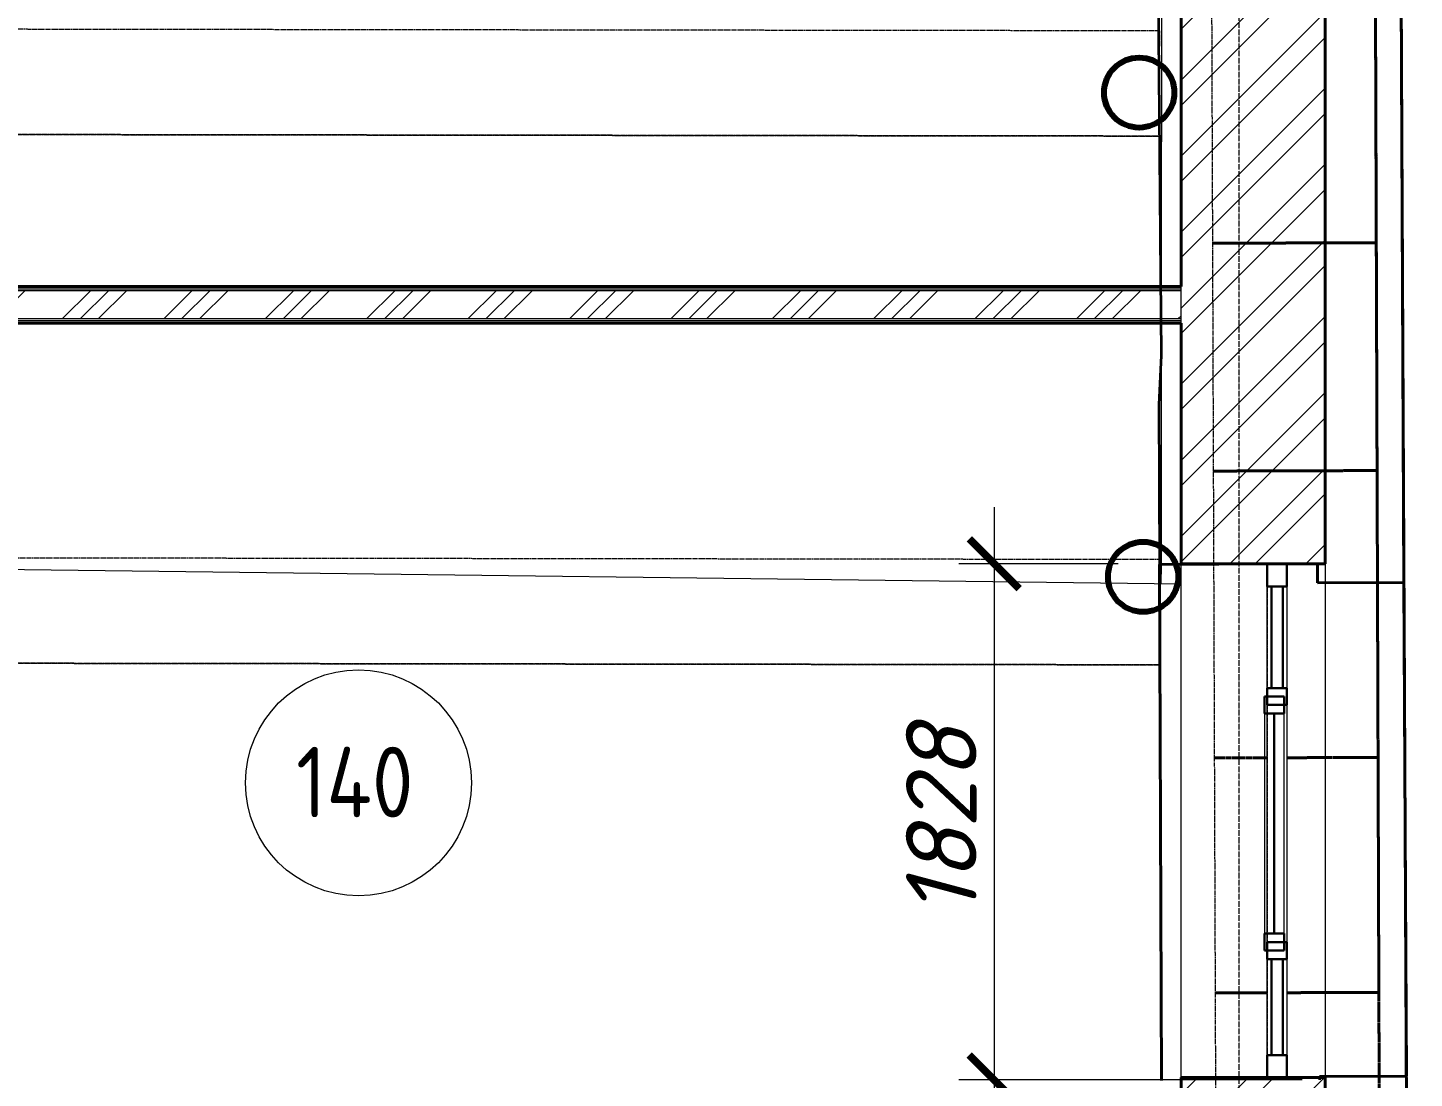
# Model space of a CAD drawing. Header units: millimetres. Extents: x 749182 to 2267578, y 70462 to 311449.
# Drawn here: x 2009839 to 2014750, y 89529 to 93250 of the extents above; entities that cross this region are included whole.
import ezdxf

# ---------------------------------------------------------------- set-up
doc = ezdxf.new("R2010")
doc.units = ezdxf.units.MM
for name, pattern in [('ADSK_Линия сетки', [25, 20, -2.5, 0, -2.5]), ('ADSK_Сверху', [4.5, 3, -1.5]), ('осеваяX2', [4, 2.5, -0.5, 0.5, -0.5])]:
    doc.linetypes.add(name, pattern=pattern)
doc.layers.get('Defpoints').update_dxf_attribs({"color": 255})
for name, color, linetype, lineweight in [('_ Окна', 7, 'Continuous', 30), ('Витраж', 7, 'Continuous', 9), ('Каркас', 7, 'Continuous', 9), ('Марки помещений', 7, 'Continuous', 20), ('Окна', 7, 'Continuous', 18), ('Оси', 165, 'осеваяX2', 13), ('Панели витража', 7, 'Continuous', 9), ('Перекрытие', 7, 'Continuous', 18), ('размеры', 7, 'Continuous', 9), ('Стены', 184, 'Continuous', 40), ('Стены внутренние', 7, 'Continuous', 18), ('Стены наружные', 7, 'Continuous', 18), ('Стены разрез', 7, 'Continuous', 35), ('Стены штриховка', 7, 'Continuous', 18), ('стояки', 7, 'Continuous', 9)]:
    doc.layers.add(name, color=color, linetype=linetype, lineweight=lineweight)
doc.layers.add('планы со стояками отопление_dwg', color=7, linetype='Continuous', lineweight=9, true_color=0x767676)
doc.styles.add('GOST Common_2', font='GOST_Common.ttf', dxfattribs={"width": 0.9, "height": 200})
doc.styles.add('М2', font='isocpeui.ttf')
doc.dimstyles.new('SPDS 1_100', dxfattribs={"dimscale": 100, "dimtxt": 2.5, "dimasz": 1.77, "dimexe": 1.25, "dimexo": 0.625, "dimtad": 1, "dimdec": 0, "dimrnd": 0.001, "dimzin": 9, "dimtxsty": 'М2', "dimblk": 'ARCHTICK', "dimcen": 2.5, "dimdle": 2, "dimclrt": 256, "dimadec": 0, "dimazin": 2, "dimtfac": 0.75, "dimtdec": 0, "dimtmove": 1, "dimatfit": 3, "dimfxl": 0, "dimtolj": 1, "dimlwd": 9, "dimlwe": 9, "dimarcsym": 0})

# ---------------------------------------------------------------- blocks, each defined once
blk = doc.blocks.new('Существующие стены 2 этаж - Существующие стены 2 этаж-699583-01 План 1-го этажа маркировочный')
at = {"layer": 'Стены', "color": 254, "linetype": 'ADSK_Сверху', "true_color": 0xe8c5d7}
for p, q in [((56381, 21103.7), (56424.5, 8372.5)), ((56395.4, 16872), (56391.7, 17965)), ((55815.1, 16870.1), (56020.1, 16870.7)), ((56020.1, 16870.7), (55815.1, 16870.1)), ((56020.1, 16870.7), (56395.4, 16872)), ((56395.4, 16872), (56020.1, 16870.7)), ((56398.2, 16065), (56395.4, 16872)), ((56398.2, 16065), (56395.4, 16872)), ((56395.4, 16872), (56398.2, 16065)), ((56022.4, 16063.7), (55818, 16063.2)), ((55818, 16063.2), (56022.4, 16063.7)), ((56398.2, 16065), (56022.4, 16063.7)), ((56022.4, 16063.7), (56398.2, 16065)), ((56401.7, 15049), (56398.2, 16065)), ((55821.6, 15047.1), (56008.9, 15047.7)), ((56008.9, 15047.7), (55821.6, 15047.1)), ((56078.9, 15047.9), (56401.7, 15049)), ((56401.7, 15049), (56078.9, 15047.9)), ((56404.5, 14216.8), (56401.7, 15049)), ((56404.5, 14216.8), (56401.7, 15049)), ((56401.7, 15049), (56404.5, 14216.8)), ((56008.9, 14215.5), (55824.6, 14214.9)), ((55824.6, 14214.9), (56008.9, 14215.5)), ((56404.5, 14216.8), (56078.9, 14215.7)), ((56078.9, 14215.7), (56404.5, 14216.8)), ((56408.2, 13158), (56404.5, 14216.8))]:
    blk.add_line(p, q, dxfattribs=at)
blk = doc.blocks.new('ADSK_БалкаЖБ_Прямоугольная - 372_6х306мм-822056-01 План 1-го этажа маркировочный')
at = {"layer": 'Каркас', "color": 253, "linetype": 'ADSK_Сверху', "true_color": 0xaaaaaa}
for p, q in [((-2914.6, 186.3), (-2914.6, -186.3)), ((-2914.6, 186.3), (2914.6, 186.3)), ((2914.6, -186.3), (2914.6, 186.3)), ((-2914.6, -186.3), (2914.6, -186.3))]:
    blk.add_line(p, q, dxfattribs=at)
at = {"layer": 'Каркас', "color": 253, "linetype": 'ADSK_Сверху', "true_color": 0xb2b2b2}
for p, q in [((-2914.6, -186.3), (-2914.6, 186.3)), ((2914.6, 186.3), (-2914.6, 186.3)), ((2914.6, 186.3), (2914.6, -186.3)), ((-2914.6, -186.3), (2914.6, -186.3))]:
    blk.add_line(p, q, dxfattribs=at)
blk = doc.blocks.new('Прямоугольный импост - 70х20_60мм-1425107-01 План 1-го этажа маркировочный')
at = {"layer": 'Витраж', "color": 253, "linetype": 'ADSK_Сверху', "true_color": 0xaaaaaa}
for p, q in [((46238.2, 23889.2), (46168.2, 23889.2)), ((46168.2, 23809.2), (46168.2, 23889.2)), ((46238.2, 23809.2), (46238.2, 23889.2)), ((46168.2, 23439.2), (46168.2, 23469.2)), ((46238.2, 23439.2), (46238.2, 23469.2))]:
    blk.add_line(p, q, dxfattribs=at)
blk = doc.blocks.new('Прямоугольный импост - 70х20_60мм-1424706-01 План 1-го этажа маркировочный')
at = {"layer": 'Витраж', "color": 253, "linetype": 'ADSK_Сверху', "true_color": 0xaaaaaa}
for p, q in [((-80, 35), (0, 35)), ((0, 35), (0, -35)), ((0, -35), (-80, -35))]:
    blk.add_line(p, q, dxfattribs=at)
blk = doc.blocks.new('Прямоугольный импост - 70х20_60мм-1424707-01 План 1-го этажа маркировочный')
at = {"layer": 'Витраж', "color": 253, "linetype": 'ADSK_Сверху', "true_color": 0xaaaaaa}
for p, q in [((0, 35), (-80, 35)), ((0, -35), (0, 35)), ((-80, -35), (0, -35))]:
    blk.add_line(p, q, dxfattribs=at)
blk = doc.blocks.new('Прямоугольный импост - 70х20_60мм-1258612-01 План 1-го этажа маркировочный')
at = {"layer": 'Витраж', "color": 253, "linetype": 'ADSK_Сверху', "true_color": 0xaaaaaa}
for p, q in [((56008.9, 15264.8), (56008.9, 15234.8)), ((56078.9, 15264.8), (56078.9, 15234.8)), ((56008.9, 14394.8), (56008.9, 14364.8)), ((56078.9, 14394.8), (56078.9, 14364.8))]:
    blk.add_line(p, q, dxfattribs=at)
blk = doc.blocks.new('Прямоугольный импост - 70х20_60мм-1225113-01 План 1-го этажа маркировочный')
at = {"layer": 'Витраж', "color": 253, "linetype": 'ADSK_Сверху', "true_color": 0xaaaaaa}
for p, q in [((-6006, 10091.9), (-6006, 10121.9)), ((-5936, 10091.9), (-5936, 10121.9)), ((-6006, 9651.9), (-6006, 9731.9)), ((-5936, 9651.9), (-5936, 9731.9)), ((-6006, 9651.9), (-5936, 9651.9))]:
    blk.add_line(p, q, dxfattribs=at)
blk = doc.blocks.new('Прямоугольный импост - 70х60мм-1424704-01 План 1-го этажа маркировочный')
at = {"layer": 'Витраж', "color": 253, "linetype": 'ADSK_Сверху', "true_color": 0xaaaaaa}
for p, q in [((-30, 35), (30, 35)), ((30, -35), (-30, -35))]:
    blk.add_line(p, q, dxfattribs=at)
blk = doc.blocks.new('Прямоугольный импост - 70х60мм-1425109-01 План 1-го этажа маркировочный')
at = {"layer": 'Витраж', "color": 253, "linetype": 'ADSK_Сверху', "true_color": 0xaaaaaa}
for p, q in [((46238.2, 23809.2), (46168.2, 23809.2)), ((46168.2, 23469.2), (46168.2, 23809.2)), ((46238.2, 23469.2), (46238.2, 23809.2)), ((46168.2, 23469.2), (46238.2, 23469.2))]:
    blk.add_line(p, q, dxfattribs=at)
blk = doc.blocks.new('Прямоугольный импост - 70х60мм-1225009-01 План 1-го этажа маркировочный')
at = {"layer": 'Витраж', "color": 253, "linetype": 'ADSK_Сверху', "true_color": 0xaaaaaa}
for p, q in [((-5936, 11391.9), (-6006, 11391.9)), ((-6006, 11031.9), (-6006, 11391.9)), ((-5936, 11031.9), (-5936, 11391.9)), ((-6006, 11031.9), (-5936, 11031.9))]:
    blk.add_line(p, q, dxfattribs=at)
blk = doc.blocks.new('Прямоугольный импост - 70х60мм-1258614-01 План 1-го этажа маркировочный')
at = {"layer": 'Витраж', "color": 253, "linetype": 'ADSK_Сверху', "true_color": 0xaaaaaa}
for p, q in [((56078.9, 15234.8), (56008.9, 15234.8)), ((56008.9, 15234.8), (56008.9, 14394.8)), ((56078.9, 15234.8), (56078.9, 14394.8)), ((56008.9, 14394.8), (56078.9, 14394.8))]:
    blk.add_line(p, q, dxfattribs=at)
blk = doc.blocks.new('Существующие стены 1 эт - Существующие стены 1 эт-653793-01 План 1-го этажа маркировочный')
at = {"layer": 'Стены'}
for p, q in [((56467.8, 20902.4), (56529.9, 8243.7)), ((56008.9, 15734.1), (55627.3, 15732.6)), ((55634.7, 13904.3), (55627.3, 15732.6)), ((56187.4, 15734.8), (56078.9, 15734.4)), ((56187.7, 15666.9), (56187.4, 15734.8)), ((56493.5, 15668.4), (56187.7, 15666.9)), ((56493.5, 15668.4), (56502.1, 13920.6)), ((56194.7, 13919.1), (56502.1, 13920.6)), ((56194.8, 13914.8), (56194.7, 13919.1))]:
    blk.add_line(p, q, dxfattribs=at)
at = {"layer": 'Стены разрез'}
for p, q in [((56493.5, 15668.4), (56482, 18023.4)), ((55622.5, 17832.1), (55633.1, 16471.9)), ((55633.1, 16471.9), (55625.1, 16299.5)), ((55625.1, 16299.5), (55627.3, 15732.6)), ((55627.3, 15732.6), (56047.4, 15734.3)), ((56047.4, 15734.3), (56187.4, 15734.8)), ((56187.4, 15734.8), (56187.7, 15666.9)), ((56187.7, 15666.9), (56493.5, 15668.4)), ((56502.1, 13920.6), (56194.7, 13919.1)), ((56194.7, 13919.1), (56194.8, 13906.6)), ((56514.9, 11307.7), (56502.1, 13920.6))]:
    blk.add_line(p, q, dxfattribs=at)
blk = doc.blocks.new('Системная панель - _AR_Стекло_40мм_привязка по центру-V203-01 План 1-го этажа маркировочный')
at = {"layer": 'Панели витража', "lineweight": 30}
for p, q in [((180, 20), (-180, 20)), ((-180, 20), (-180, -20)), ((180, -20), (180, 20)), ((-180, -20), (180, -20))]:
    blk.add_line(p, q, dxfattribs=at)
blk = doc.blocks.new('Прямоугольный импост - 70х20_60мм-V204-01 План 1-го этажа маркировочный')
at = {"layer": 'Витраж', "lineweight": 30}
for p, q in [((-80, 35), (0, 35)), ((-80, -35), (-80, 35)), ((0, 35), (0, -35)), ((0, -35), (-80, -35))]:
    blk.add_line(p, q, dxfattribs=at)
blk = doc.blocks.new('Прямоугольный импост - 70х20_60мм-V205-01 План 1-го этажа маркировочный')
at = {"layer": 'Витраж', "lineweight": 30}
for p, q in [((0, 35), (-80, 35)), ((-80, 35), (-80, -35)), ((0, -35), (0, 35)), ((-80, -35), (0, -35))]:
    blk.add_line(p, q, dxfattribs=at)
blk = doc.blocks.new('Системная панель - _AR_Стекло_40мм_привязка по центру-1425253-01 План 1-го этажа маркировочный')
at = {"layer": 'Панели витража', "lineweight": 30}
for p, q in [((170, 20), (-170, 20)), ((-170, 20), (-170, -20)), ((170, -20), (170, 20)), ((-170, -20), (170, -20))]:
    blk.add_line(p, q, dxfattribs=at)
blk = doc.blocks.new('Витраж-тент со смещением вовне - 60мм 30 сдвиг-1466963-01 План 1-го этажа маркировочный')
at = {"layer": '_ Окна'}
for p, q in [((-450, 25), (-450, -45)), ((-450, 25), (-390, 25)), ((-450, -45), (-450, 25)), ((-390, 25), (-390, -45)), ((450, 25), (390, 25)), ((390, 25), (390, -45)), ((450, -45), (450, 25)), ((450, -45), (450, 25)), ((-390, -45), (-450, -45)), ((-390, -10), (390, -10)), ((390, -45), (450, -45))]:
    blk.add_line(p, q, dxfattribs=at)
at = {"layer": 'Окна'}
for p, q in [((390, 25), (-390, 25)), ((-390, -45), (390, -45))]:
    blk.add_line(p, q, dxfattribs=at)
blk = doc.blocks.new('Прямоугольный импост - 70х60мм-V62-01 План 1-го этажа маркировочный')
at = {"layer": 'Витраж'}
for p, q in [((3738.5, 35437.6), (3738.5, 35797.6)), ((3808.5, 35797.6), (3808.5, 35437.6))]:
    blk.add_line(p, q, dxfattribs=at)
blk = doc.blocks.new('Прямоугольный импост - 70х60мм-V160-01 План 1-го этажа маркировочный')
at = {"layer": 'Витраж'}
for p, q in [((55866.7, 34731.7), (55865.2, 35071.6)), ((55935.2, 35072), (55936.7, 34732))]:
    blk.add_line(p, q, dxfattribs=at)
blk = doc.blocks.new('Прямоугольный импост - 70х60мм-V206-01 План 1-го этажа маркировочный')
at = {"layer": 'Витраж', "lineweight": 30}
for p, q in [((-30, 35), (30, 35)), ((-30, -35), (-30, 35)), ((30, 35), (30, -35)), ((30, -35), (-30, -35))]:
    blk.add_line(p, q, dxfattribs=at)
blk = doc.blocks.new('Прямоугольный импост - 70х60мм-V207-01 План 1-го этажа маркировочный')
at = {"layer": 'Витраж'}
for p, q in [((56008.9, 14394.8), (56008.9, 15234.8)), ((56078.9, 15234.8), (56078.9, 14394.8))]:
    blk.add_line(p, q, dxfattribs=at)
blk = doc.blocks.new('планы со стояками отопление_dwg-1484427-01 План 1-го этажа маркировочный')
at = {"layer": 'стояки', "lineweight": 80}
for centre in [(227951.1, 173480.6), (227964.9, 171765.5)]:
    blk.add_circle(centre, 124.3, dxfattribs=at)
blk = doc.blocks.new('_ArchTick')
at = {"color": 0, "linetype": 'ByBlock', "const_width": 0.15}
blk.add_lwpolyline([(-0.5, -0.5), (0.5, 0.5)], dxfattribs=at)
blk = doc.blocks.new('*D2822')
at = {"layer": 'Defpoints', "color": 0, "lineweight": 20, "transparency": 16777216}
for p in [(2013764.2, 91351.5), (2013262.3, 89523.2), (2014415, 89523.2)]:
    blk.add_point(p, dxfattribs=at)
at = {"layer": 'размеры', "color": 0, "lineweight": 9, "transparency": 16777216}
for p, q in [((2013262.3, 91551.5), (2013262.3, 89323.2)), ((2013701.7, 91351.5), (2013137.3, 91351.5)), ((2014352.5, 89523.2), (2013137.3, 89523.2))]:
    blk.add_line(p, q, dxfattribs=at)
at = {"layer": 'размеры', "color": 0, "lineweight": 9, "transparency": 16777216, "xscale": 177, "yscale": 177, "zscale": 177}
for p, rotation in [((2013262.3, 91351.5), 90), ((2013262.3, 89523.2), 270)]:
    blk.add_blockref('_ArchTick', p, dxfattribs=dict(at, rotation=rotation))
at = {"layer": 'размеры', "lineweight": 20, "transparency": 16777216, "insert": (2013074.8, 90437.3), "char_height": 250, "width": 560.473, "attachment_point": 5, "rotation": 90, "style": 'М2'}
blk.add_mtext('\\A1;1828', dxfattribs=at)
blk = doc.blocks.new('ADSK_Марка_Помещение_ОдноЗначение - Номер-247393-01 План 1-го этажа маркировочный')
at = {"layer": 'Марки помещений'}
blk.add_circle((0, 0), 4, dxfattribs=at)

msp = doc.modelspace()

# ---------------------------------------------------------------- hatches: boundary and pattern name
at = {"layer": 'Стены внутренние', "lineweight": 9}
h = msp.add_hatch(dxfattribs=at)
h.set_pattern_fill('FP_6', color=256, style=0, pattern_type=2)
h.set_pattern_definition([(45, (1958220.23, 75616.62), (-179.6051, 179.6051), []), (45, (1958283.73, 75616.62), (0, 359.2102), []), (45, (1958156.73, 75616.62), (0, 359.2102), [])])
h.paths.add_polyline_path([(2012774.4667, 92218.407), (2013924.175, 92218.407), (2013924.175, 92318.407), (2007961.9512, 92318.407), (2007962.1135, 92218.407), (2008904.0431, 92218.407)])
at = {"layer": 'Стены наружные', "lineweight": 9}
h = msp.add_hatch(dxfattribs=at)
h.set_pattern_fill('FP_3', color=256, angle=45, style=0, pattern_type=2)
h.set_pattern_definition([(45, (1958220.23, 75616.62), (-134.70384, 134.70384), []), (45, (1958310.03, 75616.62), (-134.70384, 134.70384), [])])
h.paths.add_polyline_path([(2013924.175, 84658.9208), (2014434.175, 84658.9208), (2014434.175, 85152.9313), (2013924.175, 85152.9313), (2013924.175, 84680.7979)])
h.paths.add_polyline_path([(2014425.355, 86972.9313), (2014434.175, 86972.9313), (2014434.175, 89531.4627), (2013924.175, 89531.4627), (2013924.175, 86972.9313), (2014050.8223, 86972.9313)])
h.paths.add_polyline_path([(2014403.1906, 91351.4627), (2014434.175, 91351.4627), (2014434.175, 93595.1515), (2013924.175, 93595.1515), (2013924.175, 91351.4627), (2014060.2453, 91351.4627)])
h.paths.add_polyline_path([(2014434.175, 95415.1515), (2014434.175, 96477.8087), (2013924.175, 96480.1635), (2013924.175, 95415.1515), (2014401.752, 95415.1515)])

# ---------------------------------------------------------------- linework, layer by layer
at = {"layer": 'Оси', "linetype": 'ADSK_Линия сетки'}
msp.add_line((2014130.1361, 71261.653), (2014130.1361, 120151.4054), dxfattribs=at)
at = {"layer": 'Перекрытие'}
for p, q in [((2013855.2943, 92333.407), (2013858.6667, 95524.5532)), ((2013855.0338, 92086.9293), (2013855.1569, 92203.407)), ((2013854.2542, 91349.2239), (2013855.0331, 92086.2356)), ((2013924.175, 91278.9068), (2007963.3139, 91353.2889)), ((2013854.1808, 91279.7803), (2013854.2534, 91348.4134))]:
    msp.add_line(p, q, dxfattribs=at)
at = {"layer": 'Перекрытие', "linetype": 'ADSK_Сверху'}
msp.add_line((2014024.3879, 95520.4981), (2014063.8001, 84542.3687), dxfattribs=at)
at = {"layer": 'Стены внутренние', "lineweight": 40}
for p, q in [((2013924.175, 92333.407), (2007961.93, 92333.407)), ((2007962.1135, 92203.407), (2013924.175, 92203.407))]:
    msp.add_line(p, q, dxfattribs=at)
at = {"layer": 'Стены наружные', "lineweight": 40}
for p, q in [((2013924.175, 93595.1515), (2013924.175, 92333.407)), ((2014434.175, 91351.4627), (2014434.175, 93595.1515)), ((2013924.175, 92203.407), (2013924.175, 91351.4627)), ((2013924.175, 91351.4627), (2014434.175, 91351.4627)), ((2014434.175, 89531.4627), (2013924.175, 89531.4627)), ((2013924.175, 89531.4627), (2013924.175, 88977.8358)), ((2014434.175, 86972.9313), (2014434.175, 89531.4627))]:
    msp.add_line(p, q, dxfattribs=at)
at = {"layer": 'Стены наружные'}
for p, q in [((2013924.175, 89531.4627), (2013924.175, 91351.4627)), ((2014434.175, 91351.4627), (2014434.175, 89531.4627))]:
    msp.add_line(p, q, dxfattribs=at)
at = {"layer": 'Стены штриховка'}
for p, q in [((2013924.175, 92324.407), (2007961.9427, 92324.407)), ((2013924.175, 92318.407), (2007961.9512, 92318.407)), ((2013924.175, 92203.407), (2013924.175, 92333.407)), ((2013924.175, 92218.407), (2007962.0924, 92218.407)), ((2013924.175, 92212.407), (2007962.1008, 92212.407))]:
    msp.add_line(p, q, dxfattribs=at)

# ---------------------------------------------------------------- block references
at = {"layer": '_ Окна', "rotation": 270.0000000000003}
msp.add_blockref('Витраж-тент со смещением вовне - 60мм 30 сдвиг-1466963-01 План 1-го этажа маркировочный', (2014264.175, 90431.4627), dxfattribs=at)
at = {"layer": 'Витраж', "color": 253, "linetype": 'ADSK_Сверху', "true_color": 0xaaaaaa}
for name, p, rotation in [('Прямоугольный импост - 70х20_60мм-1424707-01 План 1-го этажа маркировочный', (2014264.175, 91351.4627), 90.00000000000031), ('Прямоугольный импост - 70х20_60мм-1225113-01 План 1-го этажа маркировочный', (2008293.1329, 101003.3879), 180), ('Прямоугольный импост - 70х60мм-1225009-01 План 1-го этажа маркировочный', (2008293.1329, 102303.3879), 180), ('Прямоугольный импост - 70х20_60мм-1425107-01 План 1-го этажа маркировочный', (2060467.3871, 113420.6324), 180), ('Прямоугольный импост - 70х60мм-1425109-01 План 1-го этажа маркировочный', (2060467.3871, 113420.6324), 180)]:
    msp.add_blockref(name, p, dxfattribs=dict(at, rotation=rotation))
at = {"layer": 'Витраж'}
for name, p, rotation in [('Прямоугольный импост - 70х20_60мм-V205-01 План 1-го этажа маркировочный', (2014264.175, 91351.4627), 90.00000000000031), ('Прямоугольный импост - 70х60мм-V160-01 План 1-го этажа маркировочный', (1958212.755, 55121.8468), 359.7521056323047)]:
    msp.add_blockref(name, p, dxfattribs=dict(at, rotation=rotation))
for name, p in [('Прямоугольный импост - 70х60мм-V62-01 План 1-го этажа маркировочный', (2010490.676, 55473.8202)), ('Прямоугольный импост - 70х60мм-V207-01 План 1-го этажа маркировочный', (1958220.2258, 75616.6187))]:
    msp.add_blockref(name, p, dxfattribs=at)
at = {"layer": 'Витраж', "color": 253, "linetype": 'ADSK_Сверху', "true_color": 0xaaaaaa, "extrusion": (0, 0, -1), "rotation": 269.9999999999997}
for name, p in [('Прямоугольный импост - 70х60мм-1424704-01 План 1-го этажа маркировочный', (-2014264.175, 90881.4627)), ('Прямоугольный импост - 70х60мм-1424704-01 План 1-го этажа маркировочный', (-2014264.175, 89981.4627)), ('Прямоугольный импост - 70х20_60мм-1424706-01 План 1-го этажа маркировочный', (-2014264.175, 89531.4627))]:
    msp.add_blockref(name, p, dxfattribs=at)
at = {"layer": 'Витраж', "extrusion": (0, 0, -1), "rotation": 269.9999999999997}
for name, p in [('Прямоугольный импост - 70х60мм-V206-01 План 1-го этажа маркировочный', (-2014264.175, 90881.4627)), ('Прямоугольный импост - 70х60мм-V206-01 План 1-го этажа маркировочный', (-2014264.175, 89981.4627)), ('Прямоугольный импост - 70х20_60мм-V204-01 План 1-го этажа маркировочный', (-2014264.175, 89531.4627))]:
    msp.add_blockref(name, p, dxfattribs=at)
at = {"layer": 'Витраж', "color": 253, "linetype": 'ADSK_Сверху', "true_color": 0xaaaaaa}
for name in ['Прямоугольный импост - 70х20_60мм-1258612-01 План 1-го этажа маркировочный', 'Прямоугольный импост - 70х60мм-1258614-01 План 1-го этажа маркировочный']:
    msp.add_blockref(name, (1958220.2258, 75616.6187), dxfattribs=at)
at = {"layer": 'Каркас', "color": 253, "linetype": 'ADSK_Сверху', "true_color": 0xaaaaaa, "rotation": 179.9222430767021}
for p in [(2010932.3395, 93056.4504), (2010933.7064, 91183.8914)]:
    msp.add_blockref('ADSK_БалкаЖБ_Прямоугольная - 372_6х306мм-822056-01 План 1-го этажа маркировочный', p, dxfattribs=at)
at = {"layer": 'Марки помещений', "xscale": 99.99999999999993, "yscale": 99.99999999999993, "zscale": 99.99999999999993}
msp.add_blockref('ADSK_Марка_Помещение_ОдноЗначение - Номер-247393-01 План 1-го этажа маркировочный', (2011010.297, 90575.5291), dxfattribs=at)
at = {"layer": 'Панели витража', "rotation": 270.0000000000003}
for name, p in [('Системная панель - _AR_Стекло_40мм_привязка по центру-V203-01 План 1-го этажа маркировочный', (2014264.175, 91091.4627)), ('Системная панель - _AR_Стекло_40мм_привязка по центру-1425253-01 План 1-го этажа маркировочный', (2014264.175, 89781.4627))]:
    msp.add_blockref(name, p, dxfattribs=at)
at = {"layer": 'планы со стояками отопление_dwg', "color": 6, "true_color": 0xff00ff}
msp.add_blockref('планы со стояками отопление_dwg-1484427-01 План 1-го этажа маркировочный', (1785824.7266, -80460.4271), dxfattribs=at)
at = {"layer": 'Стены', "color": 254, "linetype": 'ADSK_Сверху', "true_color": 0xe8c5d7}
msp.add_blockref('Существующие стены 2 этаж - Существующие стены 2 этаж-699583-01 План 1-го этажа маркировочный', (1958220.2258, 75616.6187), dxfattribs=at)
at = {"layer": 'Стены', "color": 243, "true_color": 0xbb5389}
msp.add_blockref('Существующие стены 1 эт - Существующие стены 1 эт-653793-01 План 1-го этажа маркировочный', (1958220.2258, 75616.6187), dxfattribs=at)

# ---------------------------------------------------------------- texts
at = {"layer": 'Марки помещений', "lineweight": 9, "insert": (2010789.3397, 90703.2541), "char_height": 250, "width": 548.35425, "attachment_point": 1, "style": 'GOST Common_2'}
msp.add_mtext('140', dxfattribs=at)

# ---------------------------------------------------------------- dimensions: what is measured, and where the dimension line sits
at = {"layer": 'размеры', "lineweight": 20}
dim = msp.add_linear_dim(base=(2013262.2599, 89523.1811), p1=(2013764.175, 91351.4627), p2=(2014415.021, 89523.1811), angle=90, dimstyle='SPDS 1_100', dxfattribs=at)
dim.commit()
dim.dimension.update_dxf_attribs({"geometry": '*D2822', "text_midpoint": (2013074.7599, 90437.3219)})

doc.saveas('drawing.dxf')
